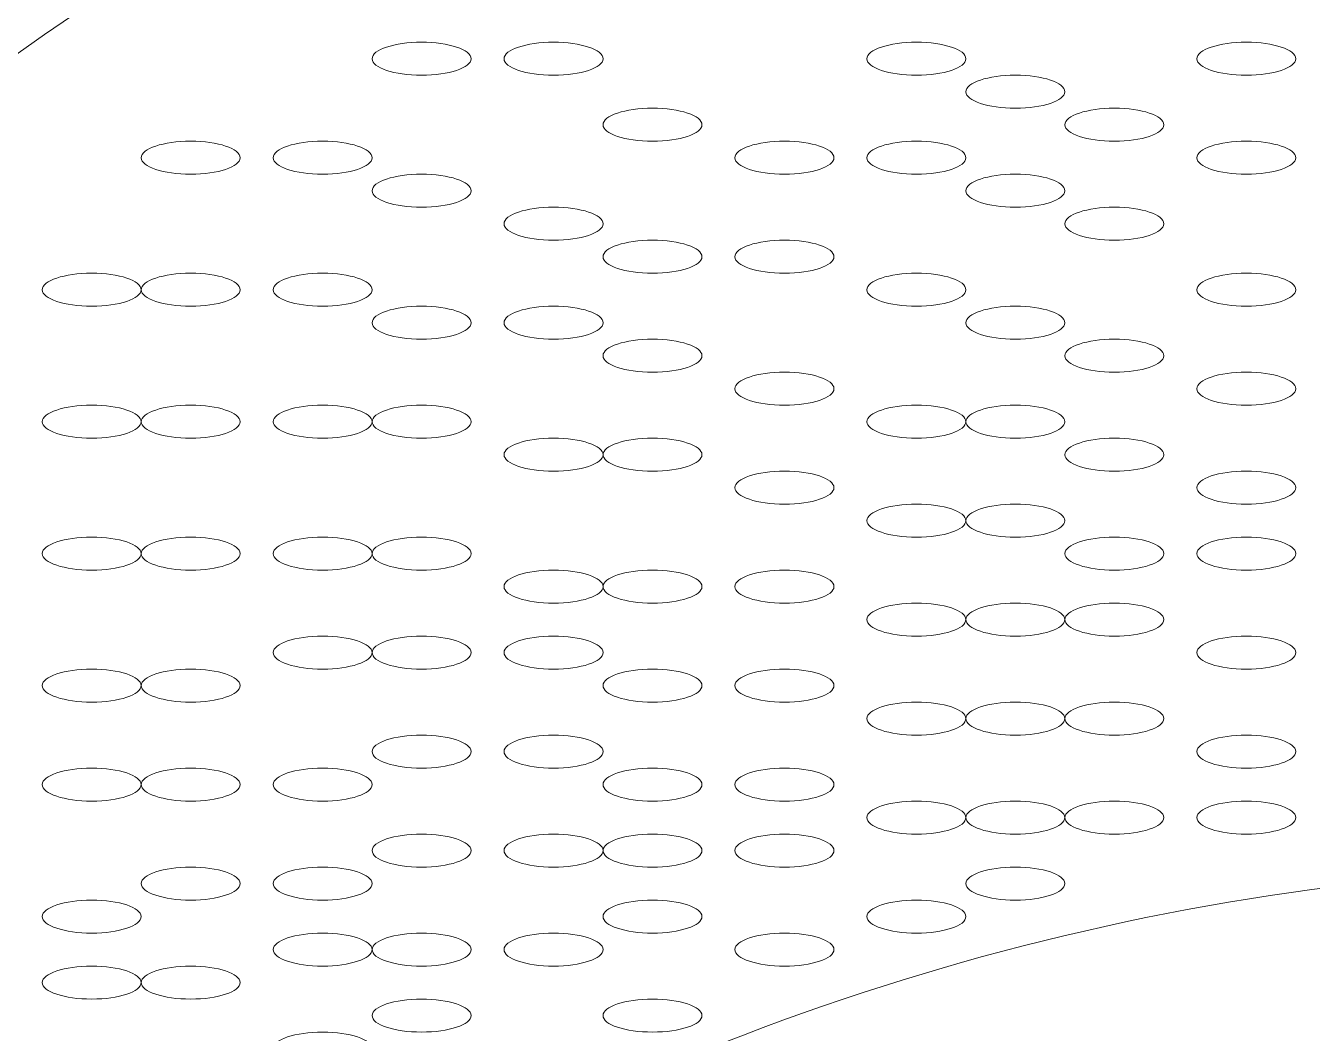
# Model space of a CAD drawing. Header units: metres. Extents: x 29 to 86.9, y -23.2 to 39.7.
# Drawn here: x 74.9419 to 75.0372, y -17.0699 to -16.9953 of the extents above; entities that cross this region are included whole.
import ezdxf

# ---------------------------------------------------------------- set-up
doc = ezdxf.new("R2010")
doc.units = ezdxf.units.M
doc.header["$LTSCALE"] = 100
doc.layers.get('0').update_dxf_attribs({"color": 254})
doc.layers.add('Arqui', color=8, linetype='Continuous', lineweight=0)

# ---------------------------------------------------------------- blocks, each defined once
blk = doc.blocks.new('A$C9582355f')
at = {"layer": 'Arqui'}
for points in [[(46.2961920827816, 6.126214199186052, 0.2278580694965935), (46.10374057980556, 6.21636923779397, 0.2278580694965727), (45.9108077827496, 6.126214199186052)], [(46.06857427025358, 6.106038732866182, 0.1333274390360432), (45.97510593276553, 6.074539111394188), (45.97755153276552, 6.072093511394087)]]:
    blk.add_lwpolyline(points, format="xyb", dxfattribs=at)
blk.add_arc((46.08393511219271, 5.990165961093226), 0.2164355538806686, 85.22093858791384, 142.1850642863625, dxfattribs=at)
for points in [[(45.98855673276552, 6.167471911393932), (45.98653072435758, 6.167471911393932), (45.98488833276559, 6.166924439377908), (45.98488833276559, 6.166249111393881)], [(45.99222513276555, 6.166249111393881), (45.99222513276555, 6.166924439377908), (45.99058274117357, 6.167471911393932), (45.98855673276552, 6.167471911393932)], [(45.99833913276558, 6.167471911393932), (45.99631312435753, 6.167471911393932), (45.99467073276554, 6.166924439377908), (45.99467073276554, 6.166249111393881)], [(46.00200753276562, 6.166249111393881), (46.00200753276562, 6.166924439377908), (46.00036514117352, 6.167471911393932), (45.99833913276558, 6.167471911393932)], [(46.02524073276555, 6.167471911393932), (46.02321472435762, 6.167471911393932), (46.02157233276552, 6.166924439377908), (46.02157233276552, 6.166249111393881)], [(46.02890913276559, 6.166249111393881), (46.02890913276559, 6.166924439377908), (46.02726674117361, 6.167471911393932), (46.02524073276555, 6.167471911393932)], [(46.04969673276554, 6.167471911393932), (46.0476707243576, 6.167471911393932), (46.04602833276562, 6.166924439377908), (46.04602833276562, 6.166249111393881)], [(46.05336513276558, 6.166249111393881), (46.05336513276558, 6.166924439377908), (46.05172274117359, 6.167471911393932), (46.04969673276554, 6.167471911393932)], [(45.98488833276559, 6.166249111393881), (45.98488833276559, 6.165573783409855), (45.98653072435758, 6.165026311393831), (45.98855673276552, 6.165026311393831)], [(45.98855673276552, 6.165026311393831), (45.99058274117357, 6.165026311393831), (45.99222513276555, 6.165573783409855), (45.99222513276555, 6.166249111393881)], [(45.99467073276554, 6.166249111393881), (45.99467073276554, 6.165573783409855), (45.99631312435753, 6.165026311393831), (45.99833913276558, 6.165026311393831)], [(45.99833913276558, 6.165026311393831), (46.00036514117352, 6.165026311393831), (46.00200753276562, 6.165573783409855), (46.00200753276562, 6.166249111393881)], [(46.02157233276552, 6.166249111393881), (46.02157233276552, 6.165573783409855), (46.02321472435762, 6.165026311393831), (46.02524073276555, 6.165026311393831)], [(46.02524073276555, 6.165026311393831), (46.02726674117361, 6.165026311393831), (46.02890913276559, 6.165573783409855), (46.02890913276559, 6.166249111393881)], [(46.04602833276562, 6.166249111393881), (46.04602833276562, 6.165573783409855), (46.0476707243576, 6.165026311393831), (46.04969673276554, 6.165026311393831)], [(46.04969673276554, 6.165026311393831), (46.05172274117359, 6.165026311393831), (46.05336513276558, 6.165573783409855), (46.05336513276558, 6.166249111393881)], [(46.03257753276552, 6.165026311393831), (46.03055152435758, 6.165026311393831), (46.02890913276559, 6.164478839377807), (46.02890913276559, 6.163803511394235)], [(46.03624593276555, 6.163803511394235), (46.03624593276555, 6.164478839377807), (46.03460354117357, 6.165026311393831), (46.03257753276552, 6.165026311393831)], [(46.02890913276559, 6.163803511394235), (46.02890913276559, 6.163128183410208), (46.03055152435758, 6.162580711394185), (46.03257753276552, 6.162580711394185)], [(46.03257753276552, 6.162580711394185), (46.03460354117357, 6.162580711394185), (46.03624593276555, 6.163128183410208), (46.03624593276555, 6.163803511394235)], [(46.00567593276554, 6.162580711394185), (46.0036499243576, 6.162580711394185), (46.00200753276562, 6.162033239378161), (46.00200753276562, 6.161357911394134)], [(46.00934433276558, 6.161357911394134), (46.00934433276558, 6.162033239378161), (46.00770194117359, 6.162580711394185), (46.00567593276554, 6.162580711394185)], [(46.03991433276559, 6.162580711394185), (46.03788832435754, 6.162580711394185), (46.03624593276555, 6.162033239378161), (46.03624593276555, 6.161357911394134)], [(46.04358273276551, 6.161357911394134), (46.04358273276551, 6.162033239378161), (46.04194034117353, 6.162580711394185), (46.03991433276559, 6.162580711394185)], [(46.00200753276562, 6.161357911394134), (46.00200753276562, 6.160682583410107), (46.0036499243576, 6.160135111394084), (46.00567593276554, 6.160135111394084)], [(46.00567593276554, 6.160135111394084), (46.00770194117359, 6.160135111394084), (46.00934433276558, 6.160682583410107), (46.00934433276558, 6.161357911394134)], [(46.03624593276555, 6.161357911394134), (46.03624593276555, 6.160682583410107), (46.03788832435754, 6.160135111394084), (46.03991433276559, 6.160135111394084)], [(46.03991433276559, 6.160135111394084), (46.04194034117353, 6.160135111394084), (46.04358273276551, 6.160682583410107), (46.04358273276551, 6.161357911394134)], [(45.97143753276561, 6.160135111394084), (45.96941152435755, 6.160135111394084), (45.96776913276557, 6.15958763937806), (45.96776913276557, 6.158912311394033)], [(45.97510593276553, 6.158912311394033), (45.97510593276553, 6.15958763937806), (45.97346354117354, 6.160135111394084), (45.97143753276561, 6.160135111394084)], [(45.98121993276555, 6.160135111394084), (45.97919392435762, 6.160135111394084), (45.97755153276552, 6.15958763937806), (45.97755153276552, 6.158912311394033)], [(45.98488833276559, 6.158912311394033), (45.98488833276559, 6.15958763937806), (45.98324594117361, 6.160135111394084), (45.98121993276555, 6.160135111394084)], [(46.0154583327656, 6.160135111394084), (46.01343232435755, 6.160135111394084), (46.01178993276557, 6.15958763937806), (46.01178993276557, 6.158912311394033)], [(46.01912673276553, 6.158912311394033), (46.01912673276553, 6.15958763937806), (46.01748434117354, 6.160135111394084), (46.0154583327656, 6.160135111394084)], [(46.02524073276555, 6.160135111394084), (46.02321472435762, 6.160135111394084), (46.02157233276552, 6.15958763937806), (46.02157233276552, 6.158912311394033)], [(46.02890913276559, 6.158912311394033), (46.02890913276559, 6.15958763937806), (46.02726674117361, 6.160135111394084), (46.02524073276555, 6.160135111394084)], [(46.04969673276554, 6.160135111394084), (46.0476707243576, 6.160135111394084), (46.04602833276562, 6.15958763937806), (46.04602833276562, 6.158912311394033)], [(46.05336513276558, 6.158912311394033), (46.05336513276558, 6.15958763937806), (46.05172274117359, 6.160135111394084), (46.04969673276554, 6.160135111394084)], [(45.96776913276557, 6.158912311394033), (45.96776913276557, 6.158236983410006), (45.96941152435755, 6.157689511393983), (45.97143753276561, 6.157689511393983)], [(45.97143753276561, 6.157689511393983), (45.97346354117354, 6.157689511393983), (45.97510593276553, 6.158236983410006), (45.97510593276553, 6.158912311394033)], [(45.97755153276552, 6.158912311394033), (45.97755153276552, 6.158236983410006), (45.97919392435762, 6.157689511393983), (45.98121993276555, 6.157689511393983)], [(45.98121993276555, 6.157689511393983), (45.98324594117361, 6.157689511393983), (45.98488833276559, 6.158236983410006), (45.98488833276559, 6.158912311394033)], [(46.01178993276557, 6.158912311394033), (46.01178993276557, 6.158236983410006), (46.01343232435755, 6.157689511393983), (46.0154583327656, 6.157689511393983)], [(46.0154583327656, 6.157689511393983), (46.01748434117354, 6.157689511393983), (46.01912673276553, 6.158236983410006), (46.01912673276553, 6.158912311394033)], [(46.02157233276552, 6.158912311394033), (46.02157233276552, 6.158236983410006), (46.02321472435762, 6.157689511393983), (46.02524073276555, 6.157689511393983)], [(46.02524073276555, 6.157689511393983), (46.02726674117361, 6.157689511393983), (46.02890913276559, 6.158236983410006), (46.02890913276559, 6.158912311394033)], [(46.04602833276562, 6.158912311394033), (46.04602833276562, 6.158236983410006), (46.0476707243576, 6.157689511393983), (46.04969673276554, 6.157689511393983)], [(46.04969673276554, 6.157689511393983), (46.05172274117359, 6.157689511393983), (46.05336513276558, 6.158236983410006), (46.05336513276558, 6.158912311394033)], [(45.98855673276552, 6.157689511393983), (45.98653072435758, 6.157689511393983), (45.98488833276559, 6.157142039377959), (45.98488833276559, 6.156466711393932)], [(45.99222513276555, 6.156466711393932), (45.99222513276555, 6.157142039377959), (45.99058274117357, 6.157689511393983), (45.98855673276552, 6.157689511393983)], [(46.03257753276552, 6.157689511393983), (46.03055152435758, 6.157689511393983), (46.02890913276559, 6.157142039377959), (46.02890913276559, 6.156466711393932)], [(46.03624593276555, 6.156466711393932), (46.03624593276555, 6.157142039377959), (46.03460354117357, 6.157689511393983), (46.03257753276552, 6.157689511393983)], [(45.98488833276559, 6.156466711393932), (45.98488833276559, 6.155791383409905), (45.98653072435758, 6.155243911393882), (45.98855673276552, 6.155243911393882)], [(45.98855673276552, 6.155243911393882), (45.99058274117357, 6.155243911393882), (45.99222513276555, 6.155791383409905), (45.99222513276555, 6.156466711393932)], [(46.02890913276559, 6.156466711393932), (46.02890913276559, 6.155791383409905), (46.03055152435758, 6.155243911393882), (46.03257753276552, 6.155243911393882)], [(46.03257753276552, 6.155243911393882), (46.03460354117357, 6.155243911393882), (46.03624593276555, 6.155791383409905), (46.03624593276555, 6.156466711393932)], [(45.99833913276558, 6.155243911393882), (45.99631312435753, 6.155243911393882), (45.99467073276554, 6.154696439377858), (45.99467073276554, 6.154021111393831)], [(46.00200753276562, 6.154021111393831), (46.00200753276562, 6.154696439377858), (46.00036514117352, 6.155243911393882), (45.99833913276558, 6.155243911393882)], [(46.03991433276559, 6.155243911393882), (46.03788832435754, 6.155243911393882), (46.03624593276555, 6.154696439377858), (46.03624593276555, 6.154021111393831)], [(46.04358273276551, 6.154021111393831), (46.04358273276551, 6.154696439377858), (46.04194034117353, 6.155243911393882), (46.03991433276559, 6.155243911393882)], [(45.99467073276554, 6.154021111393831), (45.99467073276554, 6.153345783409804), (45.99631312435753, 6.152798311394235), (45.99833913276558, 6.152798311394235)], [(45.99833913276558, 6.152798311394235), (46.00036514117352, 6.152798311394235), (46.00200753276562, 6.153345783409804), (46.00200753276562, 6.154021111393831)], [(46.03624593276555, 6.154021111393831), (46.03624593276555, 6.153345783409804), (46.03788832435754, 6.152798311394235), (46.03991433276559, 6.152798311394235)], [(46.03991433276559, 6.152798311394235), (46.04194034117353, 6.152798311394235), (46.04358273276551, 6.153345783409804), (46.04358273276551, 6.154021111393831)], [(46.00567593276554, 6.152798311394235), (46.0036499243576, 6.152798311394235), (46.00200753276562, 6.152250839378212), (46.00200753276562, 6.151575511394185)], [(46.00934433276558, 6.151575511394185), (46.00934433276558, 6.152250839378212), (46.00770194117359, 6.152798311394235), (46.00567593276554, 6.152798311394235)], [(46.0154583327656, 6.152798311394235), (46.01343232435755, 6.152798311394235), (46.01178993276557, 6.152250839378212), (46.01178993276557, 6.151575511394185)], [(46.01912673276553, 6.151575511394185), (46.01912673276553, 6.152250839378212), (46.01748434117354, 6.152798311394235), (46.0154583327656, 6.152798311394235)], [(46.00200753276562, 6.151575511394185), (46.00200753276562, 6.150900183410158), (46.0036499243576, 6.150352711394135), (46.00567593276554, 6.150352711394135)], [(46.00567593276554, 6.150352711394135), (46.00770194117359, 6.150352711394135), (46.00934433276558, 6.150900183410158), (46.00934433276558, 6.151575511394185)], [(46.01178993276557, 6.151575511394185), (46.01178993276557, 6.150900183410158), (46.01343232435755, 6.150352711394135), (46.0154583327656, 6.150352711394135)], [(46.0154583327656, 6.150352711394135), (46.01748434117354, 6.150352711394135), (46.01912673276553, 6.150900183410158), (46.01912673276553, 6.151575511394185)], [(45.96410073276553, 6.150352711394135), (45.96207472435759, 6.150352711394135), (45.96043233276561, 6.149805239378111), (45.96043233276561, 6.149129911394084)], [(45.96776913276557, 6.149129911394084), (45.96776913276557, 6.149805239378111), (45.96612674117358, 6.150352711394135), (45.96410073276553, 6.150352711394135)], [(45.97143753276561, 6.150352711394135), (45.96941152435755, 6.150352711394135), (45.96776913276557, 6.149805239378111), (45.96776913276557, 6.149129911394084)], [(45.97510593276553, 6.149129911394084), (45.97510593276553, 6.149805239378111), (45.97346354117354, 6.150352711394135), (45.97143753276561, 6.150352711394135)], [(45.98121993276555, 6.150352711394135), (45.97919392435762, 6.150352711394135), (45.97755153276552, 6.149805239378111), (45.97755153276552, 6.149129911394084)], [(45.98488833276559, 6.149129911394084), (45.98488833276559, 6.149805239378111), (45.98324594117361, 6.150352711394135), (45.98121993276555, 6.150352711394135)], [(46.02524073276555, 6.150352711394135), (46.02321472435762, 6.150352711394135), (46.02157233276552, 6.149805239378111), (46.02157233276552, 6.149129911394084)], [(46.02890913276559, 6.149129911394084), (46.02890913276559, 6.149805239378111), (46.02726674117361, 6.150352711394135), (46.02524073276555, 6.150352711394135)], [(46.04969673276554, 6.150352711394135), (46.0476707243576, 6.150352711394135), (46.04602833276562, 6.149805239378111), (46.04602833276562, 6.149129911394084)], [(46.05336513276558, 6.149129911394084), (46.05336513276558, 6.149805239378111), (46.05172274117359, 6.150352711394135), (46.04969673276554, 6.150352711394135)], [(45.96043233276561, 6.149129911394084), (45.96043233276561, 6.148454583410057), (45.96207472435759, 6.147907111394034), (45.96410073276553, 6.147907111394034)], [(45.96410073276553, 6.147907111394034), (45.96612674117358, 6.147907111394034), (45.96776913276557, 6.148454583410057), (45.96776913276557, 6.149129911394084)], [(45.96776913276557, 6.149129911394084), (45.96776913276557, 6.148454583410057), (45.96941152435755, 6.147907111394034), (45.97143753276561, 6.147907111394034)], [(45.97143753276561, 6.147907111394034), (45.97346354117354, 6.147907111394034), (45.97510593276553, 6.148454583410057), (45.97510593276553, 6.149129911394084)], [(45.97755153276552, 6.149129911394084), (45.97755153276552, 6.148454583410057), (45.97919392435762, 6.147907111394034), (45.98121993276555, 6.147907111394034)], [(45.98121993276555, 6.147907111394034), (45.98324594117361, 6.147907111394034), (45.98488833276559, 6.148454583410057), (45.98488833276559, 6.149129911394084)], [(46.02157233276552, 6.149129911394084), (46.02157233276552, 6.148454583410057), (46.02321472435762, 6.147907111394034), (46.02524073276555, 6.147907111394034)], [(46.02524073276555, 6.147907111394034), (46.02726674117361, 6.147907111394034), (46.02890913276559, 6.148454583410057), (46.02890913276559, 6.149129911394084)], [(46.04602833276562, 6.149129911394084), (46.04602833276562, 6.148454583410057), (46.0476707243576, 6.147907111394034), (46.04969673276554, 6.147907111394034)], [(46.04969673276554, 6.147907111394034), (46.05172274117359, 6.147907111394034), (46.05336513276558, 6.148454583410057), (46.05336513276558, 6.149129911394084)], [(45.98855673276552, 6.147907111394034), (45.98653072435758, 6.147907111394034), (45.98488833276559, 6.14735963937801), (45.98488833276559, 6.146684311393983)], [(45.99222513276555, 6.146684311393983), (45.99222513276555, 6.14735963937801), (45.99058274117357, 6.147907111394034), (45.98855673276552, 6.147907111394034)], [(45.99833913276558, 6.147907111394034), (45.99631312435753, 6.147907111394034), (45.99467073276554, 6.14735963937801), (45.99467073276554, 6.146684311393983)], [(46.00200753276562, 6.146684311393983), (46.00200753276562, 6.14735963937801), (46.00036514117352, 6.147907111394034), (45.99833913276558, 6.147907111394034)], [(46.03257753276552, 6.147907111394034), (46.03055152435758, 6.147907111394034), (46.02890913276559, 6.14735963937801), (46.02890913276559, 6.146684311393983)], [(46.03624593276555, 6.146684311393983), (46.03624593276555, 6.14735963937801), (46.03460354117357, 6.147907111394034), (46.03257753276552, 6.147907111394034)], [(45.98488833276559, 6.146684311393983), (45.98488833276559, 6.146008983409956), (45.98653072435758, 6.145461511393933), (45.98855673276552, 6.145461511393933)], [(45.98855673276552, 6.145461511393933), (45.99058274117357, 6.145461511393933), (45.99222513276555, 6.146008983409956), (45.99222513276555, 6.146684311393983)], [(45.99467073276554, 6.146684311393983), (45.99467073276554, 6.146008983409956), (45.99631312435753, 6.145461511393933), (45.99833913276558, 6.145461511393933)], [(45.99833913276558, 6.145461511393933), (46.00036514117352, 6.145461511393933), (46.00200753276562, 6.146008983409956), (46.00200753276562, 6.146684311393983)], [(46.02890913276559, 6.146684311393983), (46.02890913276559, 6.146008983409956), (46.03055152435758, 6.145461511393933), (46.03257753276552, 6.145461511393933)], [(46.03257753276552, 6.145461511393933), (46.03460354117357, 6.145461511393933), (46.03624593276555, 6.146008983409956), (46.03624593276555, 6.146684311393983)], [(46.00567593276554, 6.145461511393933), (46.0036499243576, 6.145461511393933), (46.00200753276562, 6.144914039377909), (46.00200753276562, 6.144238711393882)], [(46.00934433276558, 6.144238711393882), (46.00934433276558, 6.144914039377909), (46.00770194117359, 6.145461511393933), (46.00567593276554, 6.145461511393933)], [(46.03991433276559, 6.145461511393933), (46.03788832435754, 6.145461511393933), (46.03624593276555, 6.144914039377909), (46.03624593276555, 6.144238711393882)], [(46.04358273276551, 6.144238711393882), (46.04358273276551, 6.144914039377909), (46.04194034117353, 6.145461511393933), (46.03991433276559, 6.145461511393933)], [(46.00200753276562, 6.144238711393882), (46.00200753276562, 6.143563383409855), (46.0036499243576, 6.143015911393832), (46.00567593276554, 6.143015911393832)], [(46.00567593276554, 6.143015911393832), (46.00770194117359, 6.143015911393832), (46.00934433276558, 6.143563383409855), (46.00934433276558, 6.144238711393882)], [(46.03624593276555, 6.144238711393882), (46.03624593276555, 6.143563383409855), (46.03788832435754, 6.143015911393832), (46.03991433276559, 6.143015911393832)], [(46.03991433276559, 6.143015911393832), (46.04194034117353, 6.143015911393832), (46.04358273276551, 6.143563383409855), (46.04358273276551, 6.144238711393882)], [(46.0154583327656, 6.143015911393832), (46.01343232435755, 6.143015911393832), (46.01178993276557, 6.142468439377808), (46.01178993276557, 6.141793111394236)], [(46.01912673276553, 6.141793111394236), (46.01912673276553, 6.142468439377808), (46.01748434117354, 6.143015911393832), (46.0154583327656, 6.143015911393832)], [(46.04969673276554, 6.143015911393832), (46.0476707243576, 6.143015911393832), (46.04602833276562, 6.142468439377808), (46.04602833276562, 6.141793111394236)], [(46.05336513276558, 6.141793111394236), (46.05336513276558, 6.142468439377808), (46.05172274117359, 6.143015911393832), (46.04969673276554, 6.143015911393832)], [(46.01178993276557, 6.141793111394236), (46.01178993276557, 6.141117783410209), (46.01343232435755, 6.140570311394185), (46.0154583327656, 6.140570311394185)], [(46.0154583327656, 6.140570311394185), (46.01748434117354, 6.140570311394185), (46.01912673276553, 6.141117783410209), (46.01912673276553, 6.141793111394236)], [(46.04602833276562, 6.141793111394236), (46.04602833276562, 6.141117783410209), (46.0476707243576, 6.140570311394185), (46.04969673276554, 6.140570311394185)], [(46.04969673276554, 6.140570311394185), (46.05172274117359, 6.140570311394185), (46.05336513276558, 6.141117783410209), (46.05336513276558, 6.141793111394236)], [(45.96410073276553, 6.140570311394185), (45.96207472435759, 6.140570311394185), (45.96043233276561, 6.140022839378162), (45.96043233276561, 6.139347511394135)], [(45.96776913276557, 6.139347511394135), (45.96776913276557, 6.140022839378162), (45.96612674117358, 6.140570311394185), (45.96410073276553, 6.140570311394185)], [(45.97143753276561, 6.140570311394185), (45.96941152435755, 6.140570311394185), (45.96776913276557, 6.140022839378162), (45.96776913276557, 6.139347511394135)], [(45.97510593276553, 6.139347511394135), (45.97510593276553, 6.140022839378162), (45.97346354117354, 6.140570311394185), (45.97143753276561, 6.140570311394185)], [(45.98121993276555, 6.140570311394185), (45.97919392435762, 6.140570311394185), (45.97755153276552, 6.140022839378162), (45.97755153276552, 6.139347511394135)], [(45.98488833276559, 6.139347511394135), (45.98488833276559, 6.140022839378162), (45.98324594117361, 6.140570311394185), (45.98121993276555, 6.140570311394185)], [(45.98855673276552, 6.140570311394185), (45.98653072435758, 6.140570311394185), (45.98488833276559, 6.140022839378162), (45.98488833276559, 6.139347511394135)], [(45.99222513276555, 6.139347511394135), (45.99222513276555, 6.140022839378162), (45.99058274117357, 6.140570311394185), (45.98855673276552, 6.140570311394185)], [(46.02524073276555, 6.140570311394185), (46.02321472435762, 6.140570311394185), (46.02157233276552, 6.140022839378162), (46.02157233276552, 6.139347511394135)], [(46.02890913276559, 6.139347511394135), (46.02890913276559, 6.140022839378162), (46.02726674117361, 6.140570311394185), (46.02524073276555, 6.140570311394185)], [(46.03257753276552, 6.140570311394185), (46.03055152435758, 6.140570311394185), (46.02890913276559, 6.140022839378162), (46.02890913276559, 6.139347511394135)], [(46.03624593276555, 6.139347511394135), (46.03624593276555, 6.140022839378162), (46.03460354117357, 6.140570311394185), (46.03257753276552, 6.140570311394185)], [(45.96043233276561, 6.139347511394135), (45.96043233276561, 6.138672183410108), (45.96207472435759, 6.138124711394084), (45.96410073276553, 6.138124711394084)], [(45.96410073276553, 6.138124711394084), (45.96612674117358, 6.138124711394084), (45.96776913276557, 6.138672183410108), (45.96776913276557, 6.139347511394135)], [(45.96776913276557, 6.139347511394135), (45.96776913276557, 6.138672183410108), (45.96941152435755, 6.138124711394084), (45.97143753276561, 6.138124711394084)], [(45.97143753276561, 6.138124711394084), (45.97346354117354, 6.138124711394084), (45.97510593276553, 6.138672183410108), (45.97510593276553, 6.139347511394135)], [(45.97755153276552, 6.139347511394135), (45.97755153276552, 6.138672183410108), (45.97919392435762, 6.138124711394084), (45.98121993276555, 6.138124711394084)], [(45.98121993276555, 6.138124711394084), (45.98324594117361, 6.138124711394084), (45.98488833276559, 6.138672183410108), (45.98488833276559, 6.139347511394135)], [(45.98488833276559, 6.139347511394135), (45.98488833276559, 6.138672183410108), (45.98653072435758, 6.138124711394084), (45.98855673276552, 6.138124711394084)], [(45.98855673276552, 6.138124711394084), (45.99058274117357, 6.138124711394084), (45.99222513276555, 6.138672183410108), (45.99222513276555, 6.139347511394135)], [(46.02157233276552, 6.139347511394135), (46.02157233276552, 6.138672183410108), (46.02321472435762, 6.138124711394084), (46.02524073276555, 6.138124711394084)], [(46.02524073276555, 6.138124711394084), (46.02726674117361, 6.138124711394084), (46.02890913276559, 6.138672183410108), (46.02890913276559, 6.139347511394135)], [(46.02890913276559, 6.139347511394135), (46.02890913276559, 6.138672183410108), (46.03055152435758, 6.138124711394084), (46.03257753276552, 6.138124711394084)], [(46.03257753276552, 6.138124711394084), (46.03460354117357, 6.138124711394084), (46.03624593276555, 6.138672183410108), (46.03624593276555, 6.139347511394135)], [(45.99833913276558, 6.138124711394084), (45.99631312435753, 6.138124711394084), (45.99467073276554, 6.137577239378061), (45.99467073276554, 6.136901911394034)], [(46.00200753276562, 6.136901911394034), (46.00200753276562, 6.137577239378061), (46.00036514117352, 6.138124711394084), (45.99833913276558, 6.138124711394084)], [(46.00567593276554, 6.138124711394084), (46.0036499243576, 6.138124711394084), (46.00200753276562, 6.137577239378061), (46.00200753276562, 6.136901911394034)], [(46.00934433276558, 6.136901911394034), (46.00934433276558, 6.137577239378061), (46.00770194117359, 6.138124711394084), (46.00567593276554, 6.138124711394084)], [(46.03991433276559, 6.138124711394084), (46.03788832435754, 6.138124711394084), (46.03624593276555, 6.137577239378061), (46.03624593276555, 6.136901911394034)], [(46.04358273276551, 6.136901911394034), (46.04358273276551, 6.137577239378061), (46.04194034117353, 6.138124711394084), (46.03991433276559, 6.138124711394084)], [(45.99467073276554, 6.136901911394034), (45.99467073276554, 6.136226583410007), (45.99631312435753, 6.135679111393983), (45.99833913276558, 6.135679111393983)], [(45.99833913276558, 6.135679111393983), (46.00036514117352, 6.135679111393983), (46.00200753276562, 6.136226583410007), (46.00200753276562, 6.136901911394034)], [(46.00200753276562, 6.136901911394034), (46.00200753276562, 6.136226583410007), (46.0036499243576, 6.135679111393983), (46.00567593276554, 6.135679111393983)], [(46.00567593276554, 6.135679111393983), (46.00770194117359, 6.135679111393983), (46.00934433276558, 6.136226583410007), (46.00934433276558, 6.136901911394034)], [(46.03624593276555, 6.136901911394034), (46.03624593276555, 6.136226583410007), (46.03788832435754, 6.135679111393983), (46.03991433276559, 6.135679111393983)], [(46.03991433276559, 6.135679111393983), (46.04194034117353, 6.135679111393983), (46.04358273276551, 6.136226583410007), (46.04358273276551, 6.136901911394034)], [(46.0154583327656, 6.135679111393983), (46.01343232435755, 6.135679111393983), (46.01178993276557, 6.13513163937796), (46.01178993276557, 6.134456311393933)], [(46.01912673276553, 6.134456311393933), (46.01912673276553, 6.13513163937796), (46.01748434117354, 6.135679111393983), (46.0154583327656, 6.135679111393983)], [(46.04969673276554, 6.135679111393983), (46.0476707243576, 6.135679111393983), (46.04602833276562, 6.13513163937796), (46.04602833276562, 6.134456311393933)], [(46.05336513276558, 6.134456311393933), (46.05336513276558, 6.13513163937796), (46.05172274117359, 6.135679111393983), (46.04969673276554, 6.135679111393983)], [(46.01178993276557, 6.134456311393933), (46.01178993276557, 6.133780983409906), (46.01343232435755, 6.133233511393883), (46.0154583327656, 6.133233511393883)], [(46.0154583327656, 6.133233511393883), (46.01748434117354, 6.133233511393883), (46.01912673276553, 6.133780983409906), (46.01912673276553, 6.134456311393933)], [(46.04602833276562, 6.134456311393933), (46.04602833276562, 6.133780983409906), (46.0476707243576, 6.133233511393883), (46.04969673276554, 6.133233511393883)], [(46.04969673276554, 6.133233511393883), (46.05172274117359, 6.133233511393883), (46.05336513276558, 6.133780983409906), (46.05336513276558, 6.134456311393933)], [(46.02524073276555, 6.133233511393883), (46.02321472435762, 6.133233511393883), (46.02157233276552, 6.132686039377859), (46.02157233276552, 6.132010711393832)], [(46.02890913276559, 6.132010711393832), (46.02890913276559, 6.132686039377859), (46.02726674117361, 6.133233511393883), (46.02524073276555, 6.133233511393883)], [(46.03257753276552, 6.133233511393883), (46.03055152435758, 6.133233511393883), (46.02890913276559, 6.132686039377859), (46.02890913276559, 6.132010711393832)], [(46.03624593276555, 6.132010711393832), (46.03624593276555, 6.132686039377859), (46.03460354117357, 6.133233511393883), (46.03257753276552, 6.133233511393883)], [(46.02157233276552, 6.132010711393832), (46.02157233276552, 6.131335383409805), (46.02321472435762, 6.130787911394236), (46.02524073276555, 6.130787911394236)], [(46.02524073276555, 6.130787911394236), (46.02726674117361, 6.130787911394236), (46.02890913276559, 6.131335383409805), (46.02890913276559, 6.132010711393832)], [(46.02890913276559, 6.132010711393832), (46.02890913276559, 6.131335383409805), (46.03055152435758, 6.130787911394236), (46.03257753276552, 6.130787911394236)], [(46.03257753276552, 6.130787911394236), (46.03460354117357, 6.130787911394236), (46.03624593276555, 6.131335383409805), (46.03624593276555, 6.132010711393832)], [(45.96410073276553, 6.130787911394236), (45.96207472435759, 6.130787911394236), (45.96043233276561, 6.130240439378213), (45.96043233276561, 6.129565111394186)], [(45.96776913276557, 6.129565111394186), (45.96776913276557, 6.130240439378213), (45.96612674117358, 6.130787911394236), (45.96410073276553, 6.130787911394236)], [(45.97143753276561, 6.130787911394236), (45.96941152435755, 6.130787911394236), (45.96776913276557, 6.130240439378213), (45.96776913276557, 6.129565111394186)], [(45.97510593276553, 6.129565111394186), (45.97510593276553, 6.130240439378213), (45.97346354117354, 6.130787911394236), (45.97143753276561, 6.130787911394236)], [(45.98121993276555, 6.130787911394236), (45.97919392435762, 6.130787911394236), (45.97755153276552, 6.130240439378213), (45.97755153276552, 6.129565111394186)], [(45.98488833276559, 6.129565111394186), (45.98488833276559, 6.130240439378213), (45.98324594117361, 6.130787911394236), (45.98121993276555, 6.130787911394236)], [(45.98855673276552, 6.130787911394236), (45.98653072435758, 6.130787911394236), (45.98488833276559, 6.130240439378213), (45.98488833276559, 6.129565111394186)], [(45.99222513276555, 6.129565111394186), (45.99222513276555, 6.130240439378213), (45.99058274117357, 6.130787911394236), (45.98855673276552, 6.130787911394236)], [(46.03991433276559, 6.130787911394236), (46.03788832435754, 6.130787911394236), (46.03624593276555, 6.130240439378213), (46.03624593276555, 6.129565111394186)], [(46.04358273276551, 6.129565111394186), (46.04358273276551, 6.130240439378213), (46.04194034117353, 6.130787911394236), (46.03991433276559, 6.130787911394236)], [(46.04969673276554, 6.130787911394236), (46.0476707243576, 6.130787911394236), (46.04602833276562, 6.130240439378213), (46.04602833276562, 6.129565111394186)], [(46.05336513276558, 6.129565111394186), (46.05336513276558, 6.130240439378213), (46.05172274117359, 6.130787911394236), (46.04969673276554, 6.130787911394236)], [(45.96043233276561, 6.129565111394186), (45.96043233276561, 6.128889783410159), (45.96207472435759, 6.128342311394135), (45.96410073276553, 6.128342311394135)], [(45.96410073276553, 6.128342311394135), (45.96612674117358, 6.128342311394135), (45.96776913276557, 6.128889783410159), (45.96776913276557, 6.129565111394186)], [(45.96776913276557, 6.129565111394186), (45.96776913276557, 6.128889783410159), (45.96941152435755, 6.128342311394135), (45.97143753276561, 6.128342311394135)], [(45.97143753276561, 6.128342311394135), (45.97346354117354, 6.128342311394135), (45.97510593276553, 6.128889783410159), (45.97510593276553, 6.129565111394186)], [(45.97755153276552, 6.129565111394186), (45.97755153276552, 6.128889783410159), (45.97919392435762, 6.128342311394135), (45.98121993276555, 6.128342311394135)], [(45.98121993276555, 6.128342311394135), (45.98324594117361, 6.128342311394135), (45.98488833276559, 6.128889783410159), (45.98488833276559, 6.129565111394186)], [(45.98488833276559, 6.129565111394186), (45.98488833276559, 6.128889783410159), (45.98653072435758, 6.128342311394135), (45.98855673276552, 6.128342311394135)], [(45.98855673276552, 6.128342311394135), (45.99058274117357, 6.128342311394135), (45.99222513276555, 6.128889783410159), (45.99222513276555, 6.129565111394186)], [(46.03624593276555, 6.129565111394186), (46.03624593276555, 6.128889783410159), (46.03788832435754, 6.128342311394135), (46.03991433276559, 6.128342311394135)], [(46.03991433276559, 6.128342311394135), (46.04194034117353, 6.128342311394135), (46.04358273276551, 6.128889783410159), (46.04358273276551, 6.129565111394186)], [(46.04602833276562, 6.129565111394186), (46.04602833276562, 6.128889783410159), (46.0476707243576, 6.128342311394135), (46.04969673276554, 6.128342311394135)], [(46.04969673276554, 6.128342311394135), (46.05172274117359, 6.128342311394135), (46.05336513276558, 6.128889783410159), (46.05336513276558, 6.129565111394186)], [(45.99833913276558, 6.128342311394135), (45.99631312435753, 6.128342311394135), (45.99467073276554, 6.127794839378112), (45.99467073276554, 6.127119511394085)], [(46.00200753276562, 6.127119511394085), (46.00200753276562, 6.127794839378112), (46.00036514117352, 6.128342311394135), (45.99833913276558, 6.128342311394135)], [(46.00567593276554, 6.128342311394135), (46.0036499243576, 6.128342311394135), (46.00200753276562, 6.127794839378112), (46.00200753276562, 6.127119511394085)], [(46.00934433276558, 6.127119511394085), (46.00934433276558, 6.127794839378112), (46.00770194117359, 6.128342311394135), (46.00567593276554, 6.128342311394135)], [(46.0154583327656, 6.128342311394135), (46.01343232435755, 6.128342311394135), (46.01178993276557, 6.127794839378112), (46.01178993276557, 6.127119511394085)], [(46.01912673276553, 6.127119511394085), (46.01912673276553, 6.127794839378112), (46.01748434117354, 6.128342311394135), (46.0154583327656, 6.128342311394135)], [(45.99467073276554, 6.127119511394085), (45.99467073276554, 6.126444183410058), (45.99631312435753, 6.125896711394034), (45.99833913276558, 6.125896711394034)], [(45.99833913276558, 6.125896711394034), (46.00036514117352, 6.125896711394034), (46.00200753276562, 6.126444183410058), (46.00200753276562, 6.127119511394085)], [(46.00200753276562, 6.127119511394085), (46.00200753276562, 6.126444183410058), (46.0036499243576, 6.125896711394034), (46.00567593276554, 6.125896711394034)], [(46.00567593276554, 6.125896711394034), (46.00770194117359, 6.125896711394034), (46.00934433276558, 6.126444183410058), (46.00934433276558, 6.127119511394085)], [(46.01178993276557, 6.127119511394085), (46.01178993276557, 6.126444183410058), (46.01343232435755, 6.125896711394034), (46.0154583327656, 6.125896711394034)], [(46.0154583327656, 6.125896711394034), (46.01748434117354, 6.125896711394034), (46.01912673276553, 6.126444183410058), (46.01912673276553, 6.127119511394085)], [(46.02524073276555, 6.125896711394034), (46.02321472435762, 6.125896711394034), (46.02157233276552, 6.125349239378011), (46.02157233276552, 6.124673911393984)], [(46.02890913276559, 6.124673911393984), (46.02890913276559, 6.125349239378011), (46.02726674117361, 6.125896711394034), (46.02524073276555, 6.125896711394034)], [(46.03257753276552, 6.125896711394034), (46.03055152435758, 6.125896711394034), (46.02890913276559, 6.125349239378011), (46.02890913276559, 6.124673911393984)], [(46.03624593276555, 6.124673911393984), (46.03624593276555, 6.125349239378011), (46.03460354117357, 6.125896711394034), (46.03257753276552, 6.125896711394034)], [(46.03991433276559, 6.125896711394034), (46.03788832435754, 6.125896711394034), (46.03624593276555, 6.125349239378011), (46.03624593276555, 6.124673911393984)], [(46.04358273276551, 6.124673911393984), (46.04358273276551, 6.125349239378011), (46.04194034117353, 6.125896711394034), (46.03991433276559, 6.125896711394034)], [(46.02157233276552, 6.124673911393984), (46.02157233276552, 6.123998583409957), (46.02321472435762, 6.123451111393933), (46.02524073276555, 6.123451111393933)], [(46.02524073276555, 6.123451111393933), (46.02726674117361, 6.123451111393933), (46.02890913276559, 6.123998583409957), (46.02890913276559, 6.124673911393984)], [(46.02890913276559, 6.124673911393984), (46.02890913276559, 6.123998583409957), (46.03055152435758, 6.123451111393933), (46.03257753276552, 6.123451111393933)], [(46.03257753276552, 6.123451111393933), (46.03460354117357, 6.123451111393933), (46.03624593276555, 6.123998583409957), (46.03624593276555, 6.124673911393984)], [(46.03624593276555, 6.124673911393984), (46.03624593276555, 6.123998583409957), (46.03788832435754, 6.123451111393933), (46.03991433276559, 6.123451111393933)], [(46.03991433276559, 6.123451111393933), (46.04194034117353, 6.123451111393933), (46.04358273276551, 6.123998583409957), (46.04358273276551, 6.124673911393984)], [(45.98121993276555, 6.123451111393933), (45.97919392435762, 6.123451111393933), (45.97755153276552, 6.12290363937791), (45.97755153276552, 6.122228311393883)], [(45.98488833276559, 6.122228311393883), (45.98488833276559, 6.12290363937791), (45.98324594117361, 6.123451111393933), (45.98121993276555, 6.123451111393933)], [(45.98855673276552, 6.123451111393933), (45.98653072435758, 6.123451111393933), (45.98488833276559, 6.12290363937791), (45.98488833276559, 6.122228311393883)], [(45.99222513276555, 6.122228311393883), (45.99222513276555, 6.12290363937791), (45.99058274117357, 6.123451111393933), (45.98855673276552, 6.123451111393933)], [(45.99833913276558, 6.123451111393933), (45.99631312435753, 6.123451111393933), (45.99467073276554, 6.12290363937791), (45.99467073276554, 6.122228311393883)], [(46.00200753276562, 6.122228311393883), (46.00200753276562, 6.12290363937791), (46.00036514117352, 6.123451111393933), (45.99833913276558, 6.123451111393933)], [(46.04969673276554, 6.123451111393933), (46.0476707243576, 6.123451111393933), (46.04602833276562, 6.12290363937791), (46.04602833276562, 6.122228311393883)], [(46.05336513276558, 6.122228311393883), (46.05336513276558, 6.12290363937791), (46.05172274117359, 6.123451111393933), (46.04969673276554, 6.123451111393933)], [(45.97755153276552, 6.122228311393883), (45.97755153276552, 6.121552983409856), (45.97919392435762, 6.121005511393832), (45.98121993276555, 6.121005511393832)], [(45.98121993276555, 6.121005511393832), (45.98324594117361, 6.121005511393832), (45.98488833276559, 6.121552983409856), (45.98488833276559, 6.122228311393883)], [(45.98488833276559, 6.122228311393883), (45.98488833276559, 6.121552983409856), (45.98653072435758, 6.121005511393832), (45.98855673276552, 6.121005511393832)], [(45.98855673276552, 6.121005511393832), (45.99058274117357, 6.121005511393832), (45.99222513276555, 6.121552983409856), (45.99222513276555, 6.122228311393883)], [(45.99467073276554, 6.122228311393883), (45.99467073276554, 6.121552983409856), (45.99631312435753, 6.121005511393832), (45.99833913276558, 6.121005511393832)], [(45.99833913276558, 6.121005511393832), (46.00036514117352, 6.121005511393832), (46.00200753276562, 6.121552983409856), (46.00200753276562, 6.122228311393883)], [(46.04602833276562, 6.122228311393883), (46.04602833276562, 6.121552983409856), (46.0476707243576, 6.121005511393832), (46.04969673276554, 6.121005511393832)], [(46.04969673276554, 6.121005511393832), (46.05172274117359, 6.121005511393832), (46.05336513276558, 6.121552983409856), (46.05336513276558, 6.122228311393883)], [(45.96410073276553, 6.121005511393832), (45.96207472435759, 6.121005511393832), (45.96043233276561, 6.120458039377809), (45.96043233276561, 6.119782711394237)], [(45.96776913276557, 6.119782711394237), (45.96776913276557, 6.120458039377809), (45.96612674117358, 6.121005511393832), (45.96410073276553, 6.121005511393832)], [(45.97143753276561, 6.121005511393832), (45.96941152435755, 6.121005511393832), (45.96776913276557, 6.120458039377809), (45.96776913276557, 6.119782711394237)], [(45.97510593276553, 6.119782711394237), (45.97510593276553, 6.120458039377809), (45.97346354117354, 6.121005511393832), (45.97143753276561, 6.121005511393832)], [(46.00567593276554, 6.121005511393832), (46.0036499243576, 6.121005511393832), (46.00200753276562, 6.120458039377809), (46.00200753276562, 6.119782711394237)], [(46.00934433276558, 6.119782711394237), (46.00934433276558, 6.120458039377809), (46.00770194117359, 6.121005511393832), (46.00567593276554, 6.121005511393832)], [(46.0154583327656, 6.121005511393832), (46.01343232435755, 6.121005511393832), (46.01178993276557, 6.120458039377809), (46.01178993276557, 6.119782711394237)], [(46.01912673276553, 6.119782711394237), (46.01912673276553, 6.120458039377809), (46.01748434117354, 6.121005511393832), (46.0154583327656, 6.121005511393832)], [(45.96043233276561, 6.119782711394237), (45.96043233276561, 6.11910738341021), (45.96207472435759, 6.118559911394186), (45.96410073276553, 6.118559911394186)], [(45.96410073276553, 6.118559911394186), (45.96612674117358, 6.118559911394186), (45.96776913276557, 6.11910738341021), (45.96776913276557, 6.119782711394237)], [(45.96776913276557, 6.119782711394237), (45.96776913276557, 6.11910738341021), (45.96941152435755, 6.118559911394186), (45.97143753276561, 6.118559911394186)], [(45.97143753276561, 6.118559911394186), (45.97346354117354, 6.118559911394186), (45.97510593276553, 6.11910738341021), (45.97510593276553, 6.119782711394237)], [(46.00200753276562, 6.119782711394237), (46.00200753276562, 6.11910738341021), (46.0036499243576, 6.118559911394186), (46.00567593276554, 6.118559911394186)], [(46.00567593276554, 6.118559911394186), (46.00770194117359, 6.118559911394186), (46.00934433276558, 6.11910738341021), (46.00934433276558, 6.119782711394237)], [(46.01178993276557, 6.119782711394237), (46.01178993276557, 6.11910738341021), (46.01343232435755, 6.118559911394186), (46.0154583327656, 6.118559911394186)], [(46.0154583327656, 6.118559911394186), (46.01748434117354, 6.118559911394186), (46.01912673276553, 6.11910738341021), (46.01912673276553, 6.119782711394237)], [(46.02524073276555, 6.118559911394186), (46.02321472435762, 6.118559911394186), (46.02157233276552, 6.118012439378163), (46.02157233276552, 6.117337111394136)], [(46.02890913276559, 6.117337111394136), (46.02890913276559, 6.118012439378163), (46.02726674117361, 6.118559911394186), (46.02524073276555, 6.118559911394186)], [(46.03257753276552, 6.118559911394186), (46.03055152435758, 6.118559911394186), (46.02890913276559, 6.118012439378163), (46.02890913276559, 6.117337111394136)], [(46.03624593276555, 6.117337111394136), (46.03624593276555, 6.118012439378163), (46.03460354117357, 6.118559911394186), (46.03257753276552, 6.118559911394186)], [(46.03991433276559, 6.118559911394186), (46.03788832435754, 6.118559911394186), (46.03624593276555, 6.118012439378163), (46.03624593276555, 6.117337111394136)], [(46.04358273276551, 6.117337111394136), (46.04358273276551, 6.118012439378163), (46.04194034117353, 6.118559911394186), (46.03991433276559, 6.118559911394186)], [(46.02157233276552, 6.117337111394136), (46.02157233276552, 6.116661783410109), (46.02321472435762, 6.116114311394085), (46.02524073276555, 6.116114311394085)], [(46.02524073276555, 6.116114311394085), (46.02726674117361, 6.116114311394085), (46.02890913276559, 6.116661783410109), (46.02890913276559, 6.117337111394136)], [(46.02890913276559, 6.117337111394136), (46.02890913276559, 6.116661783410109), (46.03055152435758, 6.116114311394085), (46.03257753276552, 6.116114311394085)], [(46.03257753276552, 6.116114311394085), (46.03460354117357, 6.116114311394085), (46.03624593276555, 6.116661783410109), (46.03624593276555, 6.117337111394136)], [(46.03624593276555, 6.117337111394136), (46.03624593276555, 6.116661783410109), (46.03788832435754, 6.116114311394085), (46.03991433276559, 6.116114311394085)], [(46.03991433276559, 6.116114311394085), (46.04194034117353, 6.116114311394085), (46.04358273276551, 6.116661783410109), (46.04358273276551, 6.117337111394136)], [(45.98855673276552, 6.116114311394085), (45.98653072435758, 6.116114311394085), (45.98488833276559, 6.115566839378062), (45.98488833276559, 6.114891511394035)], [(45.99222513276555, 6.114891511394035), (45.99222513276555, 6.115566839378062), (45.99058274117357, 6.116114311394085), (45.98855673276552, 6.116114311394085)], [(45.99833913276558, 6.116114311394085), (45.99631312435753, 6.116114311394085), (45.99467073276554, 6.115566839378062), (45.99467073276554, 6.114891511394035)], [(46.00200753276562, 6.114891511394035), (46.00200753276562, 6.115566839378062), (46.00036514117352, 6.116114311394085), (45.99833913276558, 6.116114311394085)], [(46.04969673276554, 6.116114311394085), (46.0476707243576, 6.116114311394085), (46.04602833276562, 6.115566839378062), (46.04602833276562, 6.114891511394035)], [(46.05336513276558, 6.114891511394035), (46.05336513276558, 6.115566839378062), (46.05172274117359, 6.116114311394085), (46.04969673276554, 6.116114311394085)], [(45.98488833276559, 6.114891511394035), (45.98488833276559, 6.114216183410008), (45.98653072435758, 6.113668711393984), (45.98855673276552, 6.113668711393984)], [(45.98855673276552, 6.113668711393984), (45.99058274117357, 6.113668711393984), (45.99222513276555, 6.114216183410008), (45.99222513276555, 6.114891511394035)], [(45.99467073276554, 6.114891511394035), (45.99467073276554, 6.114216183410008), (45.99631312435753, 6.113668711393984), (45.99833913276558, 6.113668711393984)], [(45.99833913276558, 6.113668711393984), (46.00036514117352, 6.113668711393984), (46.00200753276562, 6.114216183410008), (46.00200753276562, 6.114891511394035)], [(46.04602833276562, 6.114891511394035), (46.04602833276562, 6.114216183410008), (46.0476707243576, 6.113668711393984), (46.04969673276554, 6.113668711393984)], [(46.04969673276554, 6.113668711393984), (46.05172274117359, 6.113668711393984), (46.05336513276558, 6.114216183410008), (46.05336513276558, 6.114891511394035)], [(45.96410073276553, 6.113668711393984), (45.96207472435759, 6.113668711393984), (45.96043233276561, 6.113121239377961), (45.96043233276561, 6.112445911393934)], [(45.96776913276557, 6.112445911393934), (45.96776913276557, 6.113121239377961), (45.96612674117358, 6.113668711393984), (45.96410073276553, 6.113668711393984)], [(45.97143753276561, 6.113668711393984), (45.96941152435755, 6.113668711393984), (45.96776913276557, 6.113121239377961), (45.96776913276557, 6.112445911393934)], [(45.97510593276553, 6.112445911393934), (45.97510593276553, 6.113121239377961), (45.97346354117354, 6.113668711393984), (45.97143753276561, 6.113668711393984)], [(45.98121993276555, 6.113668711393984), (45.97919392435762, 6.113668711393984), (45.97755153276552, 6.113121239377961), (45.97755153276552, 6.112445911393934)], [(45.98488833276559, 6.112445911393934), (45.98488833276559, 6.113121239377961), (45.98324594117361, 6.113668711393984), (45.98121993276555, 6.113668711393984)], [(46.00567593276554, 6.113668711393984), (46.0036499243576, 6.113668711393984), (46.00200753276562, 6.113121239377961), (46.00200753276562, 6.112445911393934)], [(46.00934433276558, 6.112445911393934), (46.00934433276558, 6.113121239377961), (46.00770194117359, 6.113668711393984), (46.00567593276554, 6.113668711393984)], [(46.0154583327656, 6.113668711393984), (46.01343232435755, 6.113668711393984), (46.01178993276557, 6.113121239377961), (46.01178993276557, 6.112445911393934)], [(46.01912673276553, 6.112445911393934), (46.01912673276553, 6.113121239377961), (46.01748434117354, 6.113668711393984), (46.0154583327656, 6.113668711393984)], [(45.96043233276561, 6.112445911393934), (45.96043233276561, 6.111770583409907), (45.96207472435759, 6.111223111393883), (45.96410073276553, 6.111223111393883)], [(45.96410073276553, 6.111223111393883), (45.96612674117358, 6.111223111393883), (45.96776913276557, 6.111770583409907), (45.96776913276557, 6.112445911393934)], [(45.96776913276557, 6.112445911393934), (45.96776913276557, 6.111770583409907), (45.96941152435755, 6.111223111393883), (45.97143753276561, 6.111223111393883)], [(45.97143753276561, 6.111223111393883), (45.97346354117354, 6.111223111393883), (45.97510593276553, 6.111770583409907), (45.97510593276553, 6.112445911393934)], [(45.97755153276552, 6.112445911393934), (45.97755153276552, 6.111770583409907), (45.97919392435762, 6.111223111393883), (45.98121993276555, 6.111223111393883)], [(45.98121993276555, 6.111223111393883), (45.98324594117361, 6.111223111393883), (45.98488833276559, 6.111770583409907), (45.98488833276559, 6.112445911393934)], [(46.00200753276562, 6.112445911393934), (46.00200753276562, 6.111770583409907), (46.0036499243576, 6.111223111393883), (46.00567593276554, 6.111223111393883)], [(46.00567593276554, 6.111223111393883), (46.00770194117359, 6.111223111393883), (46.00934433276558, 6.111770583409907), (46.00934433276558, 6.112445911393934)], [(46.01178993276557, 6.112445911393934), (46.01178993276557, 6.111770583409907), (46.01343232435755, 6.111223111393883), (46.0154583327656, 6.111223111393883)], [(46.0154583327656, 6.111223111393883), (46.01748434117354, 6.111223111393883), (46.01912673276553, 6.111770583409907), (46.01912673276553, 6.112445911393934)], [(46.02524073276555, 6.111223111393883), (46.02321472435762, 6.111223111393883), (46.02157233276552, 6.11067563937786), (46.02157233276552, 6.110000311393833)], [(46.02890913276559, 6.110000311393833), (46.02890913276559, 6.11067563937786), (46.02726674117361, 6.111223111393883), (46.02524073276555, 6.111223111393883)], [(46.03257753276552, 6.111223111393883), (46.03055152435758, 6.111223111393883), (46.02890913276559, 6.11067563937786), (46.02890913276559, 6.110000311393833)], [(46.03624593276555, 6.110000311393833), (46.03624593276555, 6.11067563937786), (46.03460354117357, 6.111223111393883), (46.03257753276552, 6.111223111393883)], [(46.03991433276559, 6.111223111393883), (46.03788832435754, 6.111223111393883), (46.03624593276555, 6.11067563937786), (46.03624593276555, 6.110000311393833)], [(46.04358273276551, 6.110000311393833), (46.04358273276551, 6.11067563937786), (46.04194034117353, 6.111223111393883), (46.03991433276559, 6.111223111393883)], [(46.04969673276554, 6.111223111393883), (46.0476707243576, 6.111223111393883), (46.04602833276562, 6.11067563937786), (46.04602833276562, 6.110000311393833)], [(46.05336513276558, 6.110000311393833), (46.05336513276558, 6.11067563937786), (46.05172274117359, 6.111223111393883), (46.04969673276554, 6.111223111393883)], [(46.02157233276552, 6.110000311393833), (46.02157233276552, 6.109324983409806), (46.02321472435762, 6.108777511394237), (46.02524073276555, 6.108777511394237)], [(46.02524073276555, 6.108777511394237), (46.02726674117361, 6.108777511394237), (46.02890913276559, 6.109324983409806), (46.02890913276559, 6.110000311393833)], [(46.02890913276559, 6.110000311393833), (46.02890913276559, 6.109324983409806), (46.03055152435758, 6.108777511394237), (46.03257753276552, 6.108777511394237)], [(46.03257753276552, 6.108777511394237), (46.03460354117357, 6.108777511394237), (46.03624593276555, 6.109324983409806), (46.03624593276555, 6.110000311393833)], [(46.03624593276555, 6.110000311393833), (46.03624593276555, 6.109324983409806), (46.03788832435754, 6.108777511394237), (46.03991433276559, 6.108777511394237)], [(46.03991433276559, 6.108777511394237), (46.04194034117353, 6.108777511394237), (46.04358273276551, 6.109324983409806), (46.04358273276551, 6.110000311393833)], [(46.04602833276562, 6.110000311393833), (46.04602833276562, 6.109324983409806), (46.0476707243576, 6.108777511394237), (46.04969673276554, 6.108777511394237)], [(46.04969673276554, 6.108777511394237), (46.05172274117359, 6.108777511394237), (46.05336513276558, 6.109324983409806), (46.05336513276558, 6.110000311393833)], [(45.98855673276552, 6.108777511394237), (45.98653072435758, 6.108777511394237), (45.98488833276559, 6.108230039378213), (45.98488833276559, 6.107554711394187)], [(45.99222513276555, 6.107554711394187), (45.99222513276555, 6.108230039378213), (45.99058274117357, 6.108777511394237), (45.98855673276552, 6.108777511394237)], [(45.99833913276558, 6.108777511394237), (45.99631312435753, 6.108777511394237), (45.99467073276554, 6.108230039378213), (45.99467073276554, 6.107554711394187)], [(46.00200753276562, 6.107554711394187), (46.00200753276562, 6.108230039378213), (46.00036514117352, 6.108777511394237), (45.99833913276558, 6.108777511394237)], [(46.00567593276554, 6.108777511394237), (46.0036499243576, 6.108777511394237), (46.00200753276562, 6.108230039378213), (46.00200753276562, 6.107554711394187)], [(46.00934433276558, 6.107554711394187), (46.00934433276558, 6.108230039378213), (46.00770194117359, 6.108777511394237), (46.00567593276554, 6.108777511394237)], [(46.0154583327656, 6.108777511394237), (46.01343232435755, 6.108777511394237), (46.01178993276557, 6.108230039378213), (46.01178993276557, 6.107554711394187)], [(46.01912673276553, 6.107554711394187), (46.01912673276553, 6.108230039378213), (46.01748434117354, 6.108777511394237), (46.0154583327656, 6.108777511394237)], [(45.98488833276559, 6.107554711394187), (45.98488833276559, 6.10687938341016), (45.98653072435758, 6.106331911394136), (45.98855673276552, 6.106331911394136)], [(45.98855673276552, 6.106331911394136), (45.99058274117357, 6.106331911394136), (45.99222513276555, 6.10687938341016), (45.99222513276555, 6.107554711394187)], [(45.99467073276554, 6.107554711394187), (45.99467073276554, 6.10687938341016), (45.99631312435753, 6.106331911394136), (45.99833913276558, 6.106331911394136)], [(45.99833913276558, 6.106331911394136), (46.00036514117352, 6.106331911394136), (46.00200753276562, 6.10687938341016), (46.00200753276562, 6.107554711394187)], [(46.00200753276562, 6.107554711394187), (46.00200753276562, 6.10687938341016), (46.0036499243576, 6.106331911394136), (46.00567593276554, 6.106331911394136)], [(46.00567593276554, 6.106331911394136), (46.00770194117359, 6.106331911394136), (46.00934433276558, 6.10687938341016), (46.00934433276558, 6.107554711394187)], [(46.01178993276557, 6.107554711394187), (46.01178993276557, 6.10687938341016), (46.01343232435755, 6.106331911394136), (46.0154583327656, 6.106331911394136)], [(46.0154583327656, 6.106331911394136), (46.01748434117354, 6.106331911394136), (46.01912673276553, 6.10687938341016), (46.01912673276553, 6.107554711394187)], [(45.97143753276561, 6.106331911394136), (45.96941152435755, 6.106331911394136), (45.96776913276557, 6.105784439378112), (45.96776913276557, 6.105109111394086)], [(45.97510593276553, 6.105109111394086), (45.97510593276553, 6.105784439378112), (45.97346354117354, 6.106331911394136), (45.97143753276561, 6.106331911394136)], [(45.98121993276555, 6.106331911394136), (45.97919392435762, 6.106331911394136), (45.97755153276552, 6.105784439378112), (45.97755153276552, 6.105109111394086)], [(45.98488833276559, 6.105109111394086), (45.98488833276559, 6.105784439378112), (45.98324594117361, 6.106331911394136), (45.98121993276555, 6.106331911394136)], [(46.03257753276552, 6.106331911394136), (46.03055152435758, 6.106331911394136), (46.02890913276559, 6.105784439378112), (46.02890913276559, 6.105109111394086)], [(46.03624593276555, 6.105109111394086), (46.03624593276555, 6.105784439378112), (46.03460354117357, 6.106331911394136), (46.03257753276552, 6.106331911394136)], [(45.96776913276557, 6.105109111394086), (45.96776913276557, 6.104433783410059), (45.96941152435755, 6.103886311394035), (45.97143753276561, 6.103886311394035)], [(45.97143753276561, 6.103886311394035), (45.97346354117354, 6.103886311394035), (45.97510593276553, 6.104433783410059), (45.97510593276553, 6.105109111394086)], [(45.97755153276552, 6.105109111394086), (45.97755153276552, 6.104433783410059), (45.97919392435762, 6.103886311394035), (45.98121993276555, 6.103886311394035)], [(45.98121993276555, 6.103886311394035), (45.98324594117361, 6.103886311394035), (45.98488833276559, 6.104433783410059), (45.98488833276559, 6.105109111394086)], [(46.02890913276559, 6.105109111394086), (46.02890913276559, 6.104433783410059), (46.03055152435758, 6.103886311394035), (46.03257753276552, 6.103886311394035)], [(46.03257753276552, 6.103886311394035), (46.03460354117357, 6.103886311394035), (46.03624593276555, 6.104433783410059), (46.03624593276555, 6.105109111394086)], [(45.96410073276553, 6.103886311394035), (45.96207472435759, 6.103886311394035), (45.96043233276561, 6.103338839378011), (45.96043233276561, 6.102663511393985)], [(45.96776913276557, 6.102663511393985), (45.96776913276557, 6.103338839378011), (45.96612674117358, 6.103886311394035), (45.96410073276553, 6.103886311394035)], [(46.00567593276554, 6.103886311394035), (46.0036499243576, 6.103886311394035), (46.00200753276562, 6.103338839378011), (46.00200753276562, 6.102663511393985)], [(46.00934433276558, 6.102663511393985), (46.00934433276558, 6.103338839378011), (46.00770194117359, 6.103886311394035), (46.00567593276554, 6.103886311394035)], [(46.02524073276555, 6.103886311394035), (46.02321472435762, 6.103886311394035), (46.02157233276552, 6.103338839378011), (46.02157233276552, 6.102663511393985)], [(46.02890913276559, 6.102663511393985), (46.02890913276559, 6.103338839378011), (46.02726674117361, 6.103886311394035), (46.02524073276555, 6.103886311394035)], [(45.96043233276561, 6.102663511393985), (45.96043233276561, 6.101988183409958), (45.96207472435759, 6.101440711393934), (45.96410073276553, 6.101440711393934)], [(45.96410073276553, 6.101440711393934), (45.96612674117358, 6.101440711393934), (45.96776913276557, 6.101988183409958), (45.96776913276557, 6.102663511393985)], [(46.00200753276562, 6.102663511393985), (46.00200753276562, 6.101988183409958), (46.0036499243576, 6.101440711393934), (46.00567593276554, 6.101440711393934)], [(46.00567593276554, 6.101440711393934), (46.00770194117359, 6.101440711393934), (46.00934433276558, 6.101988183409958), (46.00934433276558, 6.102663511393985)], [(46.02157233276552, 6.102663511393985), (46.02157233276552, 6.101988183409958), (46.02321472435762, 6.101440711393934), (46.02524073276555, 6.101440711393934)], [(46.02524073276555, 6.101440711393934), (46.02726674117361, 6.101440711393934), (46.02890913276559, 6.101988183409958), (46.02890913276559, 6.102663511393985)], [(45.98121993276555, 6.101440711393934), (45.97919392435762, 6.101440711393934), (45.97755153276552, 6.100893239377911), (45.97755153276552, 6.100217911393884)], [(45.98488833276559, 6.100217911393884), (45.98488833276559, 6.100893239377911), (45.98324594117361, 6.101440711393934), (45.98121993276555, 6.101440711393934)], [(45.98855673276552, 6.101440711393934), (45.98653072435758, 6.101440711393934), (45.98488833276559, 6.100893239377911), (45.98488833276559, 6.100217911393884)], [(45.99222513276555, 6.100217911393884), (45.99222513276555, 6.100893239377911), (45.99058274117357, 6.101440711393934), (45.98855673276552, 6.101440711393934)], [(45.99833913276558, 6.101440711393934), (45.99631312435753, 6.101440711393934), (45.99467073276554, 6.100893239377911), (45.99467073276554, 6.100217911393884)], [(46.00200753276562, 6.100217911393884), (46.00200753276562, 6.100893239377911), (46.00036514117352, 6.101440711393934), (45.99833913276558, 6.101440711393934)], [(46.0154583327656, 6.101440711393934), (46.01343232435755, 6.101440711393934), (46.01178993276557, 6.100893239377911), (46.01178993276557, 6.100217911393884)], [(46.01912673276553, 6.100217911393884), (46.01912673276553, 6.100893239377911), (46.01748434117354, 6.101440711393934), (46.0154583327656, 6.101440711393934)], [(45.97755153276552, 6.100217911393884), (45.97755153276552, 6.099542583409857), (45.97919392435762, 6.098995111393833), (45.98121993276555, 6.098995111393833)], [(45.98121993276555, 6.098995111393833), (45.98324594117361, 6.098995111393833), (45.98488833276559, 6.099542583409857), (45.98488833276559, 6.100217911393884)], [(45.98488833276559, 6.100217911393884), (45.98488833276559, 6.099542583409857), (45.98653072435758, 6.098995111393833), (45.98855673276552, 6.098995111393833)], [(45.98855673276552, 6.098995111393833), (45.99058274117357, 6.098995111393833), (45.99222513276555, 6.099542583409857), (45.99222513276555, 6.100217911393884)], [(45.99467073276554, 6.100217911393884), (45.99467073276554, 6.099542583409857), (45.99631312435753, 6.098995111393833), (45.99833913276558, 6.098995111393833)], [(45.99833913276558, 6.098995111393833), (46.00036514117352, 6.098995111393833), (46.00200753276562, 6.099542583409857), (46.00200753276562, 6.100217911393884)], [(46.01178993276557, 6.100217911393884), (46.01178993276557, 6.099542583409857), (46.01343232435755, 6.098995111393833), (46.0154583327656, 6.098995111393833)], [(46.0154583327656, 6.098995111393833), (46.01748434117354, 6.098995111393833), (46.01912673276553, 6.099542583409857), (46.01912673276553, 6.100217911393884)], [(45.96410073276553, 6.098995111393833), (45.96207472435759, 6.098995111393833), (45.96043233276561, 6.09844763937781), (45.96043233276561, 6.097772311394237)], [(45.96776913276557, 6.097772311394237), (45.96776913276557, 6.09844763937781), (45.96612674117358, 6.098995111393833), (45.96410073276553, 6.098995111393833)], [(45.97143753276561, 6.098995111393833), (45.96941152435755, 6.098995111393833), (45.96776913276557, 6.09844763937781), (45.96776913276557, 6.097772311394237)], [(45.97510593276553, 6.097772311394237), (45.97510593276553, 6.09844763937781), (45.97346354117354, 6.098995111393833), (45.97143753276561, 6.098995111393833)], [(45.96043233276561, 6.097772311394237), (45.96043233276561, 6.097096983410211), (45.96207472435759, 6.096549511394187), (45.96410073276553, 6.096549511394187)], [(45.96410073276553, 6.096549511394187), (45.96612674117358, 6.096549511394187), (45.96776913276557, 6.097096983410211), (45.96776913276557, 6.097772311394237)], [(45.96776913276557, 6.097772311394237), (45.96776913276557, 6.097096983410211), (45.96941152435755, 6.096549511394187), (45.97143753276561, 6.096549511394187)], [(45.97143753276561, 6.096549511394187), (45.97346354117354, 6.096549511394187), (45.97510593276553, 6.097096983410211), (45.97510593276553, 6.097772311394237)], [(45.98855673276552, 6.096549511394187), (45.98653072435758, 6.096549511394187), (45.98488833276559, 6.096002039378163), (45.98488833276559, 6.095326711394137)], [(45.99222513276555, 6.095326711394137), (45.99222513276555, 6.096002039378163), (45.99058274117357, 6.096549511394187), (45.98855673276552, 6.096549511394187)], [(46.00567593276554, 6.096549511394187), (46.0036499243576, 6.096549511394187), (46.00200753276562, 6.096002039378163), (46.00200753276562, 6.095326711394137)], [(46.00934433276558, 6.095326711394137), (46.00934433276558, 6.096002039378163), (46.00770194117359, 6.096549511394187), (46.00567593276554, 6.096549511394187)], [(45.98488833276559, 6.095326711394137), (45.98488833276559, 6.09465138341011), (45.98653072435758, 6.094103911394086), (45.98855673276552, 6.094103911394086)], [(45.98855673276552, 6.094103911394086), (45.99058274117357, 6.094103911394086), (45.99222513276555, 6.09465138341011), (45.99222513276555, 6.095326711394137)], [(46.00200753276562, 6.095326711394137), (46.00200753276562, 6.09465138341011), (46.0036499243576, 6.094103911394086), (46.00567593276554, 6.094103911394086)], [(46.00567593276554, 6.094103911394086), (46.00770194117359, 6.094103911394086), (46.00934433276558, 6.09465138341011), (46.00934433276558, 6.095326711394137)], [(45.98121993276555, 6.094103911394086), (45.97919392435762, 6.094103911394086), (45.97755153276552, 6.093556439378062), (45.97755153276552, 6.092881111394036)], [(45.98488833276559, 6.092881111394036), (45.98488833276559, 6.093556439378062), (45.98324594117361, 6.094103911394086), (45.98121993276555, 6.094103911394086)]]:
    blk.add_open_spline(points, degree=3, dxfattribs=at)

msp = doc.modelspace()

# ---------------------------------------------------------------- block references
msp.add_blockref('A$C9582355f', (28.98266172889876, -23.16396569870889))

doc.saveas('drawing.dxf')
